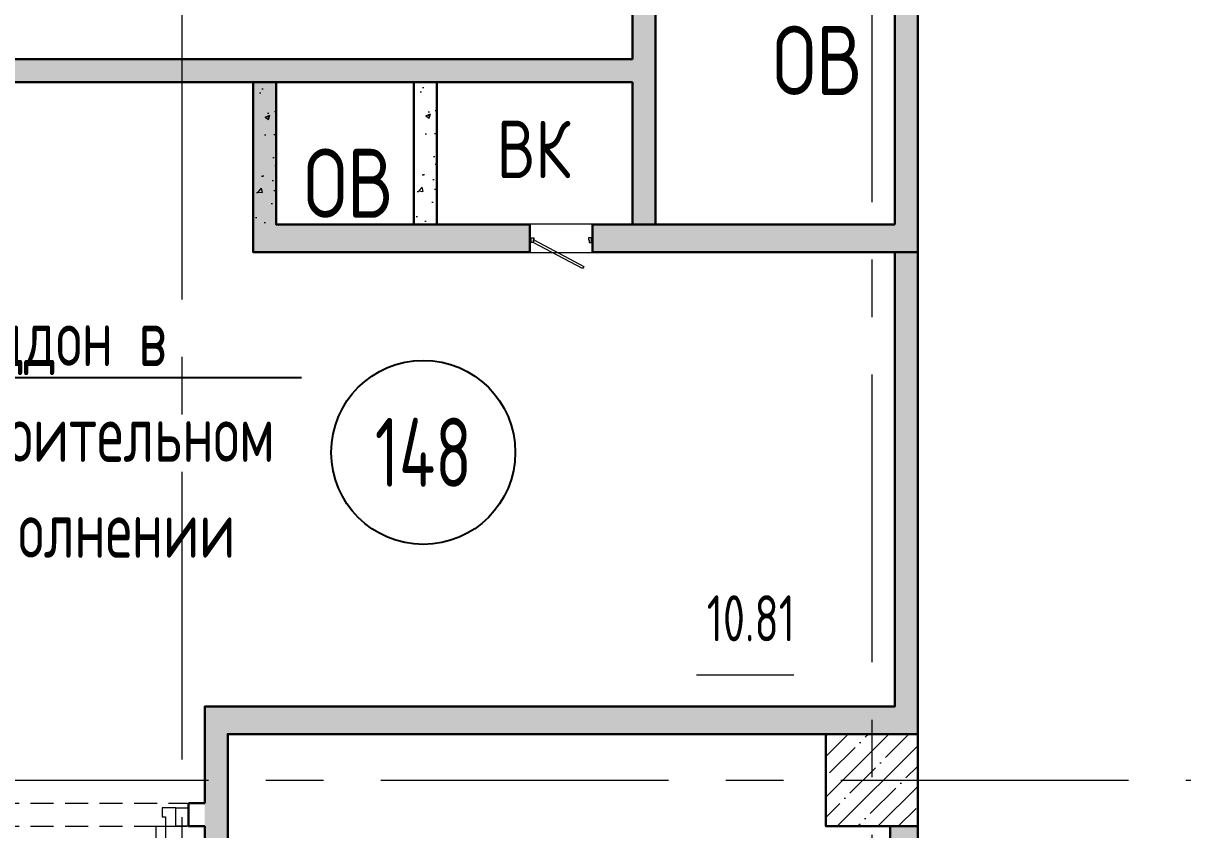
# Model space of a CAD drawing. Header units: millimetres. Extents: x -8689834 to 9419935, y 0 to 233063.
# Drawn here: x -203923 to -198881, y 106385 to 109890 of the extents above; entities that cross this region are included whole.
import ezdxf
from ezdxf import colors
from ezdxf.entities.mleader import LeaderData, LeaderLine
from ezdxf.enums import TextEntityAlignment as Align
from ezdxf.math import Vec2, Vec3

# ---------------------------------------------------------------- set-up
doc = ezdxf.new("R2010")
doc.units = ezdxf.units.MM
doc.header["$MEASUREMENT"] = 0
doc.set_wipeout_variables(frame=1)
for name, pattern in [('ACAD_ISO03W100', [30, 12, -18]), ('ADSK_Штриховая_ш2 п1', [3, 2, -1]), ('CENTER', [2, 1.25, -0.25, 0.25, -0.25])]:
    doc.linetypes.add(name, pattern=pattern)
doc.layers.get('0').update_dxf_attribs({"color": 250, "lineweight": 9})
for name, color, linetype, lineweight in [('АР_Выноски АПР', 7, 'Continuous', 5), ('АР_Двери', 175, 'Continuous', 18), ('АР_Колонны', 250, 'Continuous', 30), ('АР_Колонны Штрих', 250, 'Continuous', 5), ('АР_Маркер экспликации', 239, 'Continuous', 13), ('АР_Номер помещения', 1, 'Continuous', 25), ('АР_Оси', 195, 'Continuous', 9), ('АР_Отметки', 250, 'Continuous', 15), ('АР_Перегородки газоблок', 165, 'Continuous', 30), ('АР_Перегородки газоблок_Штрих', 165, 'Continuous', 5), ('АР_Помещения_площадь', 19, 'Continuous', 9), ('АР_тонкая линия', 250, 'Continuous', 0), ('Задания на лючки', 32, 'Continuous', 15)]:
    doc.layers.add(name, color=color, linetype=linetype, lineweight=lineweight)
doc.layers.add('АР_Отверстия', color=251, linetype='Continuous')
doc.styles.add('ICOCPEUR', font='isocpeur.ttf')
doc.styles.add('ISOCPEUR', font='isocpeur.ttf', dxfattribs={"width": 0.7})
doc.styles.get("Standard").update_dxf_attribs({"font": 'isocpeur.ttf', "width": 0.7})
pattern_1 = [(50, (0, 0), (215.17805, -18.82564), [22.5, -247.5]), (355, (0, 0), (-41.6254, 225.65764), [18, -198]), (100.45144, (17.93, -1.57), (173.55265, 206.832), [19.12206, -210.34263]), (46.1842, (0, 60), (320.1724, -49.65578), [33.75, -371.25]), (96.63564, (26.68, 55.86), (280.3986, 292.2356), [28.6831, -315.51413]), (351.18416, (0, 60), (280.3986, 292.2356), [27, -297]), (21, (30, 45), (179.07212, -120.78567), [22.5, -247.5]), (326, (30, 45), (72.9946, 217.54501), [18, -198]), (71.45144, (44.92, 34.93), (252.06671, 96.75935), [19.12206, -210.34263]), (37.5, (0, 0), (3.647957, 99.868156), [0, -195.6, 0, -201, 0, -198.75]), (7.5, (0, 0), (78.92086, 118.323514), [0, -114.6, 0, -191.1, 0, -75.75]), (327.5, (-66.9, 0), (160.14673, -6.766462), [0, -75, 0, -234, 0, -310.5]), (317.5, (-96.9, 0), (174.95585, 30.031495), [0, -97.5, 0, -155.4, 0, -220.5])]

# ---------------------------------------------------------------- blocks, each defined once
blk = doc.blocks.new('*U282')
at = {"layer": 'АР_Номер помещения', "color": 7}
blk.add_circle((-1058.9, -839.6), 400, dxfattribs=at)
at = {"layer": 'АР_Помещения_площадь', "color": 7}
blk.add_line((551.8, -1807.3), (129.5, -1807.3), dxfattribs=at)
at = {"color": 7, "style": 'ISOCPEUR', "width": 0.7, "flags": 1}
blk.add_attdef('КАТЕГОРИЯ', (-499.2, -2092.2), '', height=250, dxfattribs=at)
at = {"layer": 'АР_Номер помещения', "color": 7, "style": 'ISOCPEUR', "width": 0.7}
blk.add_attdef('НОМЕР_ПОМЕЩЕНИЯ', text='', height=300, dxfattribs=at).set_placement((-1058.9, -839.6), align=Align.MIDDLE_CENTER)
at = {"layer": 'АР_Помещения_площадь', "color": 7, "lineweight": 30, "width": 0.7, "flags": 104}
blk.add_attdef('ИМЯ_ПОМЕЩЕНИЯ', text='', height=100, dxfattribs=at).set_placement((157.6, 1217.1), align=Align.MIDDLE_CENTER)
at = {"layer": 'АР_Помещения_площадь', "color": 7, "style": 'ISOCPEUR', "width": 0.7}
blk.add_attdef('ПЛОЩАДЬ_ПОМЕЩЕНИЯ', text='', height=200, dxfattribs=at).set_placement((556.7, -1560.8), align=Align.MIDDLE_RIGHT)
blk = doc.blocks.new('*U756')
blk.add_lwpolyline([(-100, 80), (-100, 1010), (-140, 1010), (-140, 80)], close=True)
for points in [[(-1130, 0), (-1130, 80), (-1075, 80), (-1075, 0), (-1130, 0)], [(-1075, 80), (-1075, 0), (-1015, 0), (-1015, 40), (-1030, 40), (-1030, 80), (-1075, 80)], [(-55, 80), (-55, 0), (-115, 0), (-115, 40), (-100, 40), (-100, 80), (-55, 80)], [(0, 0), (0, 80), (-55, 80), (-55, 0), (0, 0)]]:
    blk.add_lwpolyline(points)
at = {"linetype": 'ACAD_ISO03W100', "ltscale": 3}
blk.add_arc((-100, 80), 930, 90, 180, dxfattribs=at)
blk = doc.blocks.new('_DotSmall')
at = {"color": 0, "linetype": 'ByBlock', "const_width": 0.5}
blk.add_lwpolyline([(-0.0625, 0, 1), (0.0625, 0, 1)], format="xyb", close=True, dxfattribs=at)
blk = doc.blocks.new('*U2054')
at = {"color": 7}
blk.add_wipeout([(-565, 218), (445, 218), (445, -226), (-565, -226)], dxfattribs=at)
at = {"lineweight": 30}
for p, q in [((-565, 218), (-565, -226)), ((445, 218), (445, -226))]:
    blk.add_line(p, q, dxfattribs=at)
for p, q in [((-530, 60), (-565, 60)), ((-550, 60), (-550, -10)), ((-550, -10), (-550, 60)), ((-510, 60), (-530, 60)), ((-510, 20), (-510, 60)), ((-500, 20), (-510, 20)), ((-500, -10), (-500, 20)), ((380, -10), (380, 20)), ((380, 20), (390, 20)), ((390, 20), (390, 60)), ((390, 60), (410, 60)), ((410, 60), (445, 60)), ((430, 60), (430, -10)), ((430, -10), (430, 60)), ((-565, -10), (-530, -10)), ((-530, -10), (-500, -10)), ((410, -10), (380, -10)), ((445, -10), (410, -10))]:
    blk.add_line(p, q)
blk.add_lwpolyline([(389, 60), (370, 25), (-424, 448), (-406, 483)], close=True)

msp = doc.modelspace()

# ---------------------------------------------------------------- hatches: boundary and pattern name
at = {"layer": 'АР_Колонны Штрих', "ltscale": 100}
h = msp.add_hatch(dxfattribs=at)
h.set_pattern_fill('ANSI35', color=256, scale=500)
h.set_pattern_definition([(45, (-1157486.01, 146672.16), (-88.388348, 88.388348), []), (45, (-1157397.63, 146672.16), (-88.388348, 88.388348), [156.25, -31.25, 0, -31.25])])
h.paths.add_polyline_path([(-200033.915, 106800.682), (-200433.915, 106800.682), (-200433.915, 106400.682), (-200033.915, 106400.682)])
at = {"layer": 'АР_Перегородки газоблок_Штрих', "ltscale": 100}
h = msp.add_hatch(dxfattribs=at)
h.set_pattern_fill('AR-CONC', color=256, scale=30)
h.set_pattern_definition(pattern_1)
h.paths.add_polyline_path([(-210461.845, 109734.706), (-210361.845, 109634.706)], flags=17)
h.paths.add_polyline_path([(-201173.386, 109734.706), (-201293.386, 109734.706), (-210461.845, 109734.706), (-210361.845, 109634.706), (-202922.38, 109634.706), (-202922.38, 109061.231), (-202922.38, 108895.278), (-200133.915, 108895.278), (-200133.915, 106920.629), (-203133.862, 106920.629), (-203133.862, 104807.668), (-203241.852, 104807.722), (-203241.883, 104707.722), (-203033.915, 104707.668), (-203033.915, 106800.682), (-200033.915, 106800.682), (-200033.915, 110700.938), (-201173.387, 110702.536), (-201273.387, 110702.537), (-201273.386, 109734.706), (-201173.386, 109734.706), (-201173.386, 110062.089), (-201173.386, 110600.938), (-201171.313, 110600.938), (-200133.915, 110600.938), (-200133.915, 109015.278), (-201173.386, 109015.278)])
h.paths.add_polyline_path([(-201273.386, 109634.706), (-201273.386, 109014.706), (-202822.38, 109014.706), (-202822.38, 109634.706)], flags=16)
h.paths.add_polyline_path([(-202969.989, 109634.706), (-202849.5, 109634.706)], flags=17)
h = msp.add_hatch(dxfattribs=at)
h.set_pattern_fill('AR-CONC', color=256, scale=30)
h.set_pattern_definition([(50, (-698.25, -5.25), (215.17805, -18.82564), [22.5, -247.5]), (355, (-698.25, -5.25), (-41.6254, 225.65764), [18, -198]), (100.45144, (-680.32, -6.82), (173.55265, 206.832), [19.12206, -210.34263]), (46.1842, (-698.25, 54.75), (320.1724, -49.65578), [33.75, -371.25]), (96.63564, (-671.57, 50.6), (280.3986, 292.2356), [28.6831, -315.51413]), (351.18416, (-698.25, 54.75), (280.3986, 292.2356), [27, -297]), (21, (-668.25, 39.75), (179.07212, -120.78567), [22.5, -247.5]), (326, (-668.25, 39.75), (72.9946, 217.54501), [18, -198]), (71.45144, (-653.33, 29.69), (252.06671, 96.75935), [19.12206, -210.34263]), (37.5, (-698.25, -5.25), (3.647957, 99.868156), [0, -195.6, 0, -201, 0, -198.75]), (7.5, (-698.25, -5.25), (78.92086, 118.323514), [0, -114.6, 0, -191.1, 0, -75.75]), (327.5, (-765.15, -5.25), (160.14673, -6.766462), [0, -75, 0, -234, 0, -310.5]), (317.5, (-795.15, -5.25), (174.95585, 30.031495), [0, -97.5, 0, -155.4, 0, -220.5])])
h.paths.add_polyline_path([(-202822.38, 109634.706), (-202922.38, 109634.706), (-202922.38, 109010.029), (-202822.38, 109010.029)])
h = msp.add_hatch(dxfattribs=at)
h.set_pattern_fill('AR-CONC', color=256, scale=30)
h.set_pattern_definition(pattern_1)
h.paths.add_polyline_path([(-202124.129, 109634.706), (-202224.129, 109634.706), (-202224.129, 109015.278), (-202124.129, 109015.278)])
h = msp.add_hatch(dxfattribs=at)
h.set_pattern_fill('AR-CONC', color=256, scale=30)
h.set_pattern_definition(pattern_1)
h.paths.add_polyline_path([(-200034.141, 106400.682), (-200154.141, 106400.682), (-200154.11, 100800.682), (-200034.11, 100800.682)])

# ---------------------------------------------------------------- linework, layer by layer
at = {"layer": 'АР_Колонны', "ltscale": 100}
msp.add_lwpolyline([(-200433.915, 106800.682), (-200033.915, 106800.682), (-200033.915, 106400.682), (-200433.915, 106400.682)], close=True, dxfattribs=at)
at = {"layer": 'АР_Оси', "linetype": 'CENTER', "ltscale": 1000}
for p, q in [((-203233.822, 135939.875), (-203233.822, 80207.526)), ((-200233.915, 134363.151), (-200233.915, 78630.803)), ((-224367.609, 106600.682), (-141189.207, 106600.682))]:
    msp.add_line(p, q, dxfattribs=at)
at = {"layer": 'АР_Перегородки газоблок', "ltscale": 100}
for p, q in [((-201173.387, 110600.938), (-201173.386, 109015.278)), ((-200133.915, 109015.278), (-200133.915, 110600.938)), ((-210361.845, 109634.706), (-201273.386, 109634.706)), ((-203204.372, 106400.682), (-203204.372, 106500.682)), ((-203204.372, 106500.682), (-203133.862, 106500.682)), ((-203204.372, 106400.682), (-203133.862, 106400.682)), ((-203133.862, 104807.668), (-203133.862, 106400.682))]:
    msp.add_line(p, q, dxfattribs=at)
for points in [[(-201273.386, 109734.706), (-201273.39, 115007.167)], [(-200033.915, 110700.994), (-200033.915, 106800.682), (-203033.915, 106800.682), (-203033.915, 104707.668)], [(-210461.845, 109734.706), (-201273.386, 109734.706)], [(-200033.915, 108895.278), (-202922.38, 108895.278), (-202922.38, 109634.706)], [(-200133.915, 109015.278), (-202822.38, 109015.278), (-202822.38, 109634.706)], [(-202224.129, 109014.706), (-202224.129, 109634.706)], [(-202124.129, 109015.278), (-202124.129, 109634.706)], [(-201273.386, 109015.278), (-201273.386, 109634.706)], [(-200133.915, 108895.278), (-200133.915, 106920.629), (-203133.862, 106920.629)], [(-203133.862, 106500.682), (-203133.862, 106920.629), (-203013.915, 106920.629)], [(-203133.862, 106400.629), (-203133.862, 106400.682)], [(-200153.915, 106400.682), (-200153.915, 104687.722)], [(-200033.915, 106400.682), (-200033.915, 100800.682)]]:
    msp.add_lwpolyline(points, dxfattribs=at)
at = {"layer": 'АР_тонкая линия', "linetype": 'ADSK_Штриховая_ш2 п1', "ltscale": 50}
for p, q in [((-204340.519, 106500.736), (-203210.486, 106500.492)), ((-204340.433, 106400.736), (-203210.433, 106400.256))]:
    msp.add_line(p, q, dxfattribs=at)

# ---------------------------------------------------------------- block references
at = {"layer": 'АР_Двери', "xscale": -1, "rotation": 180}
msp.add_blockref('*U756', (-203204.372, 106480.682), dxfattribs=at)
at = {"layer": 'АР_Маркер экспликации'}
ref = msp.add_blockref('*U282', (-201124.54, 108864.766), dxfattribs=at)
ref.add_attrib('НОМЕР_ПОМЕЩЕНИЯ', '148', dxfattribs={"layer": 'АР_Номер помещения', "color": 7, "height": 300, "style": 'ISOCPEUR', "width": 0.7}).set_placement((-202183.444, 108025.178), align=Align.MIDDLE_CENTER)
ref.add_attrib('ПЛОЩАДЬ_ПОМЕЩЕНИЯ', '10.81', dxfattribs={"layer": 'АР_Помещения_площадь', "color": 7, "height": 200, "style": 'ISOCPEUR', "width": 0.7}).set_placement((-200567.848, 107303.933), align=Align.MIDDLE_RIGHT)

# ---------------------------------------------------------------- texts
at = {"layer": 'АР_Отверстия', "ltscale": 100, "char_height": 300, "attachment_point": 5, "line_spacing_factor": 0.7, "style": 'ICOCPEUR'}
for insert in [(-200469.96, 109728.625), (-202508.476, 109194.836)]:
    msp.add_mtext('\\A1;{\\W0.8;ОВ}', dxfattribs=dict(at, insert=insert))
at = {"layer": 'АР_Отверстия', "color": 1, "ltscale": 100, "insert": (-201703.986, 109342.023), "char_height": 250, "attachment_point": 5, "line_spacing_factor": 0.7, "style": 'ICOCPEUR'}
msp.add_mtext('\\A1;{\\W0.8;ВК}', dxfattribs=at)

# ---------------------------------------------------------------- leaders
at = {"layer": 'АР_Выноски АПР'}
ml = msp.add_multileader_mtext('Standard', dxfattribs=at)
ml.set_content('\\A1;Поддон в строительном \\Pисполнении ', color=256, style='ISOCPEUR')
ml.set_leader_properties()
ml.build(insert=Vec2(0, 0))
ml.multileader.update_dxf_attribs({"text_left_attachment_type": 6, "text_right_attachment_type": 6, "dogleg_length": 100, "arrow_head_size": 250})
ctx = ml.context
ctx.base_point, ctx.char_height, ctx.arrow_head_size, ctx.landing_gap_size, ctx.plane_origin = Vec3(-204350, 108350.5), 250, 250, 25, Vec3(-227070.272, 109283.841)
ctx.left_attachment, ctx.right_attachment = 6, 6
notes = []
notes.append((ctx, [(1, (1, 1, 0), (-204384.002, 108350.5), (1, 0), 34.002, [(1, [(-204973.5, 109139)], 0, [])])]))
ctx.mtext.insert, ctx.mtext.width, ctx.mtext.defined_height, ctx.mtext.flow_direction = Vec3(-204325, 108650.5), 1595.86874, 3.979039320256561e-13, 5
at = {"layer": 'АР_Отметки'}
ml = msp.add_multileader_mtext('Standard', dxfattribs=at)
ml.set_content('-0,180', color=256, style='ISOCPEUR')
ml.set_leader_properties(color=256, linetype='Continuous', lineweight=-1)
ml.set_arrow_properties(name='DOTSMALL')
ml.build(insert=Vec2(0, 0))
ml.multileader.update_dxf_attribs({"has_text_frame": 1, "text_left_attachment_type": 4, "text_right_attachment_type": 4, "dogleg_length": 100, "arrow_head_size": 180})
ctx = ml.context
ctx.base_point, ctx.char_height, ctx.arrow_head_size, ctx.landing_gap_size, ctx.plane_origin = Vec3(-204920.729, 122356.468), 250, 180, 50, Vec3(-207081.941, 121407.719)
ctx.left_attachment, ctx.right_attachment = 4, 4
notes.append((ctx, [(0, (0, 0, 0), (0, 0), (1, 0), 1, [])]))
ctx.mtext.insert, ctx.mtext.width, ctx.mtext.line_spacing_style, ctx.mtext.flow_direction = Vec3(-204870.729, 122689.802), 852.69703, 2, 5
ml = msp.add_multileader_mtext('Standard', dxfattribs=at)
ml.set_content('{\\W0.8;-2,730}', color=256, style='ISOCPEUR')
ml.set_leader_properties(color=256, linetype='Continuous', lineweight=-1)
ml.set_arrow_properties(name='DOTSMALL')
ml.build(insert=Vec2(0, 0))
ml.multileader.update_dxf_attribs({"has_text_frame": 1, "text_left_attachment_type": 4, "text_right_attachment_type": 4, "dogleg_length": 100, "arrow_head_size": 180})
ctx = ml.context
ctx.base_point, ctx.char_height, ctx.arrow_head_size, ctx.landing_gap_size, ctx.plane_origin = Vec3(-314791.321, 121809.018, 0), 250, 180, 50, Vec3(-319449.83, 117956.711, 0)
ctx.left_attachment, ctx.right_attachment = 4, 4
notes.append((ctx, [(0, (0, 0, 0), (0, 0), (1, 0), 1, [])]))
ctx.mtext.insert, ctx.mtext.width, ctx.mtext.defined_height, ctx.mtext.line_spacing_style, ctx.mtext.flow_direction = Vec3(-314741.321, 122142.352, 0), 769.98896, 343.888, 2, 5
for ctx, leaders in notes:
    for number, flags, end, landing, length, lines in leaders:
        leader = LeaderData()
        leader.index, (leader.has_last_leader_line, leader.has_dogleg_vector, leader.attachment_direction) = number, flags
        leader.last_leader_point, leader.dogleg_vector, leader.dogleg_length = Vec3(end), Vec3(landing), length
        for number, points, colour, breaks in lines:
            line = LeaderLine()
            line.index, line.vertices, line.color, line.breaks = number, Vec3.list(points), colors.encode_raw_color(colour), breaks
            leader.lines.append(line)
        ctx.leaders.append(leader)

# ---------------------------------------------------------------- next in the draw order: block references
at = {"layer": 'Задания на лючки', "xscale": 0.2701273999331003, "yscale": 0.2701273999331003, "zscale": 0.2701273999331003, "rotation": 180.0022807060942}
msp.add_blockref('*U2054', (-201600.351, 108954.225), dxfattribs=at)

# ---------------------------------------------------------------- next in the draw order: leaders
at = {"layer": 'АР_Отметки'}
ml = msp.add_multileader_mtext('Standard', dxfattribs=at)
ml.set_content('{\\W0.8;-2,430}', color=256, style='ISOCPEUR')
ml.set_leader_properties(color=256, linetype='Continuous', lineweight=-1)
ml.set_arrow_properties(name='DOTSMALL')
ml.build(insert=Vec2(0, 0))
ml.multileader.update_dxf_attribs({"has_text_frame": 1, "text_left_attachment_type": 4, "text_right_attachment_type": 4, "dogleg_length": 100, "arrow_head_size": 180})
ctx = ml.context
ctx.base_point, ctx.char_height, ctx.arrow_head_size, ctx.landing_gap_size, ctx.plane_origin = Vec3(-301002.247, 120038.585), 250, 180, 50, Vec3(-299949.553, 118383.411)
ctx.left_attachment, ctx.right_attachment = 4, 4
notes = []
notes.append((ctx, [(0, (0, 0, 0), (0, 0), (1, 0), 1, [])]))
ctx.mtext.insert, ctx.mtext.width, ctx.mtext.line_spacing_style, ctx.mtext.flow_direction = Vec3(-300952.247, 120371.918), 852.69703, 2, 5
ml = msp.add_multileader_mtext('Standard', dxfattribs=at)
ml.set_content('{\\W0.8;-2,430}', color=256, style='ISOCPEUR')
ml.set_leader_properties(color=256, linetype='Continuous', lineweight=-1)
ml.set_arrow_properties(name='DOTSMALL')
ml.build(insert=Vec2(0, 0))
ml.multileader.update_dxf_attribs({"has_text_frame": 1, "text_left_attachment_type": 4, "text_right_attachment_type": 4, "dogleg_length": 100, "arrow_head_size": 180})
ctx = ml.context
ctx.base_point, ctx.char_height, ctx.arrow_head_size, ctx.landing_gap_size, ctx.plane_origin = Vec3(-336711.886, 117132.656), 250, 180, 50, Vec3(-335659.193, 115477.482)
ctx.left_attachment, ctx.right_attachment = 4, 4
notes.append((ctx, [(0, (0, 0, 0), (0, 0), (1, 0), 1, [])]))
ctx.mtext.insert, ctx.mtext.width, ctx.mtext.line_spacing_style, ctx.mtext.flow_direction = Vec3(-336661.886, 117465.989), 852.69703, 2, 5
for ctx, leaders in notes:
    for number, flags, end, landing, length, lines in leaders:
        leader = LeaderData()
        leader.index, (leader.has_last_leader_line, leader.has_dogleg_vector, leader.attachment_direction) = number, flags
        leader.last_leader_point, leader.dogleg_vector, leader.dogleg_length = Vec3(end), Vec3(landing), length
        for number, points, colour, breaks in lines:
            line = LeaderLine()
            line.index, line.vertices, line.color, line.breaks = number, Vec3.list(points), colors.encode_raw_color(colour), breaks
            leader.lines.append(line)
        ctx.leaders.append(leader)

doc.saveas('drawing.dxf')
